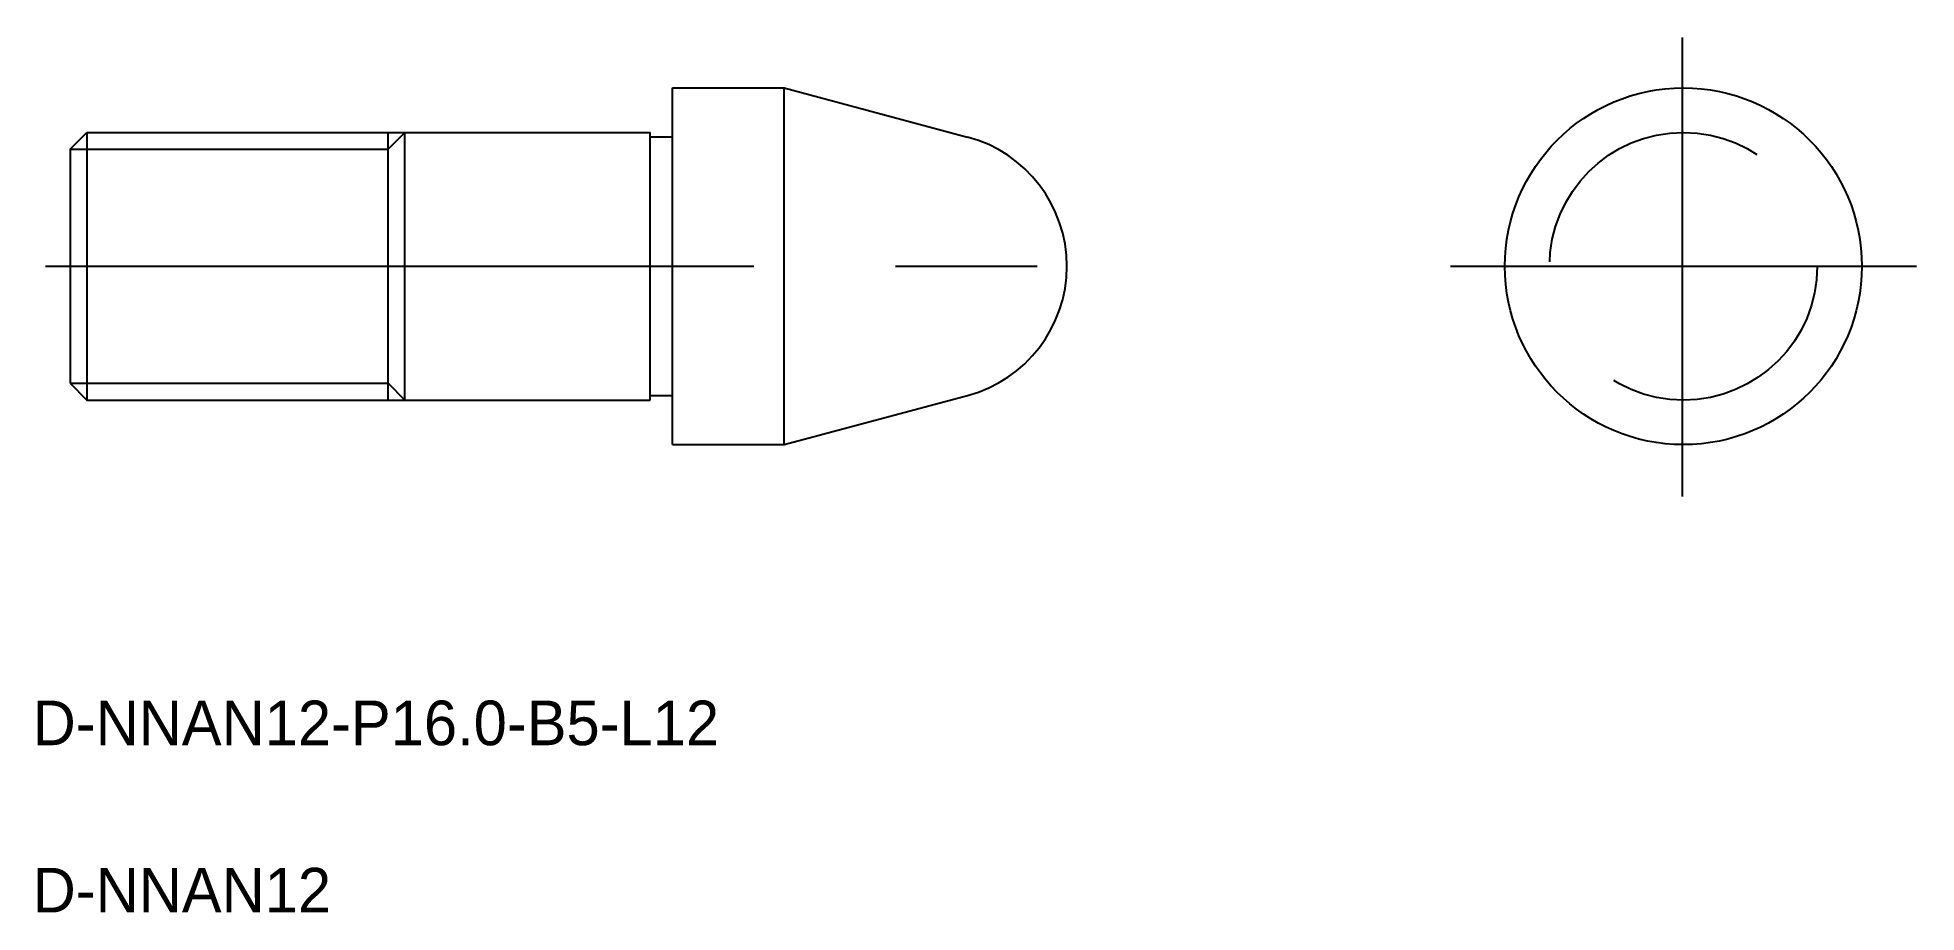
# Model space of a CAD drawing. Extents: x 23.5 to 107.7, y 20 to 59.2.
import ezdxf

# ---------------------------------------------------------------- set-up
doc = ezdxf.new("R2010")
doc.units = 0
doc.linetypes.add('CENTER', pattern=[50.8, 31.75, -6.35, 6.35, -6.35])
doc.linetypes.add('DASHED', pattern=[19.05, 12.7, -6.35])
doc.layers.get('0').update_dxf_attribs({"linetype": 'CONTINUOUS'})
doc.layers.add('CENTER', color=1, linetype='CENTER')

msp = doc.modelspace()

# ---------------------------------------------------------------- linework, layer by layer
at = {"color": 7, "linetype": 'CONTINUOUS'}
for p, q in [((51.929, 56.987), (56.929, 56.987)), ((51.929, 40.987), (51.929, 56.987)), ((56.929, 56.987), (65.156, 54.782)), ((56.929, 40.987), (56.929, 56.987)), ((24.929, 54.237), (25.679, 54.987)), ((25.679, 54.987), (39.929, 54.987)), ((25.679, 54.987), (25.679, 42.987)), ((39.179, 42.987), (39.179, 54.987)), ((39.929, 54.987), (50.929, 54.987)), ((39.929, 42.987), (39.929, 54.987)), ((50.929, 42.987), (50.929, 54.987)), ((50.929, 54.787), (51.929, 54.787)), ((24.929, 54.237), (24.929, 43.737)), ((24.929, 43.737), (25.679, 42.987)), ((25.679, 42.987), (39.929, 42.987)), ((39.929, 42.987), (50.929, 42.987)), ((50.929, 43.187), (51.929, 43.187)), ((56.929, 40.987), (65.156, 43.191)), ((51.929, 40.987), (56.929, 40.987)), ((53.179, 40.987), (53.179, 40.987)), ((54.429, 40.987), (54.429, 40.987))]:
    msp.add_line(p, q, dxfattribs=at)
at = {"color": 3, "linetype": 'CONTINUOUS'}
for p, q in [((39.179, 54.237), (39.929, 54.987)), ((24.929, 54.237), (39.179, 54.237)), ((24.929, 43.737), (39.179, 43.737)), ((39.179, 43.737), (39.929, 42.987))]:
    msp.add_line(p, q, dxfattribs=at)
at = {"color": 7, "linetype": 'CONTINUOUS'}
msp.add_circle((97.239, 48.987), 8, dxfattribs=at)
at = {"color": 3, "linetype": 'DASHED'}
msp.add_circle((97.239, 48.987), 6, dxfattribs=at)
at = {"color": 7, "linetype": 'CONTINUOUS'}
msp.add_arc((63.603, 48.987), 6, 285, 75, dxfattribs=at)
at = {"layer": 'CENTER', "color": 1, "linetype": 'CENTER'}
for p, q in [((97.19, 59.244), (97.19, 38.659)), ((23.816, 48.987), (71.603, 48.987)), ((86.793, 48.987), (107.684, 48.987))]:
    msp.add_line(p, q, dxfattribs=at)

# ---------------------------------------------------------------- texts
at = {"color": 7, "linetype": 'CONTINUOUS'}
for s, p in [('D-NNAN12-P16.0-B5-L12', (23.246, 27.508)), ('D-NNAN12', (23.246, 20.008))]:
    msp.add_text(s, height=2, dxfattribs=at).set_placement(p)

doc.saveas('drawing.dxf')
